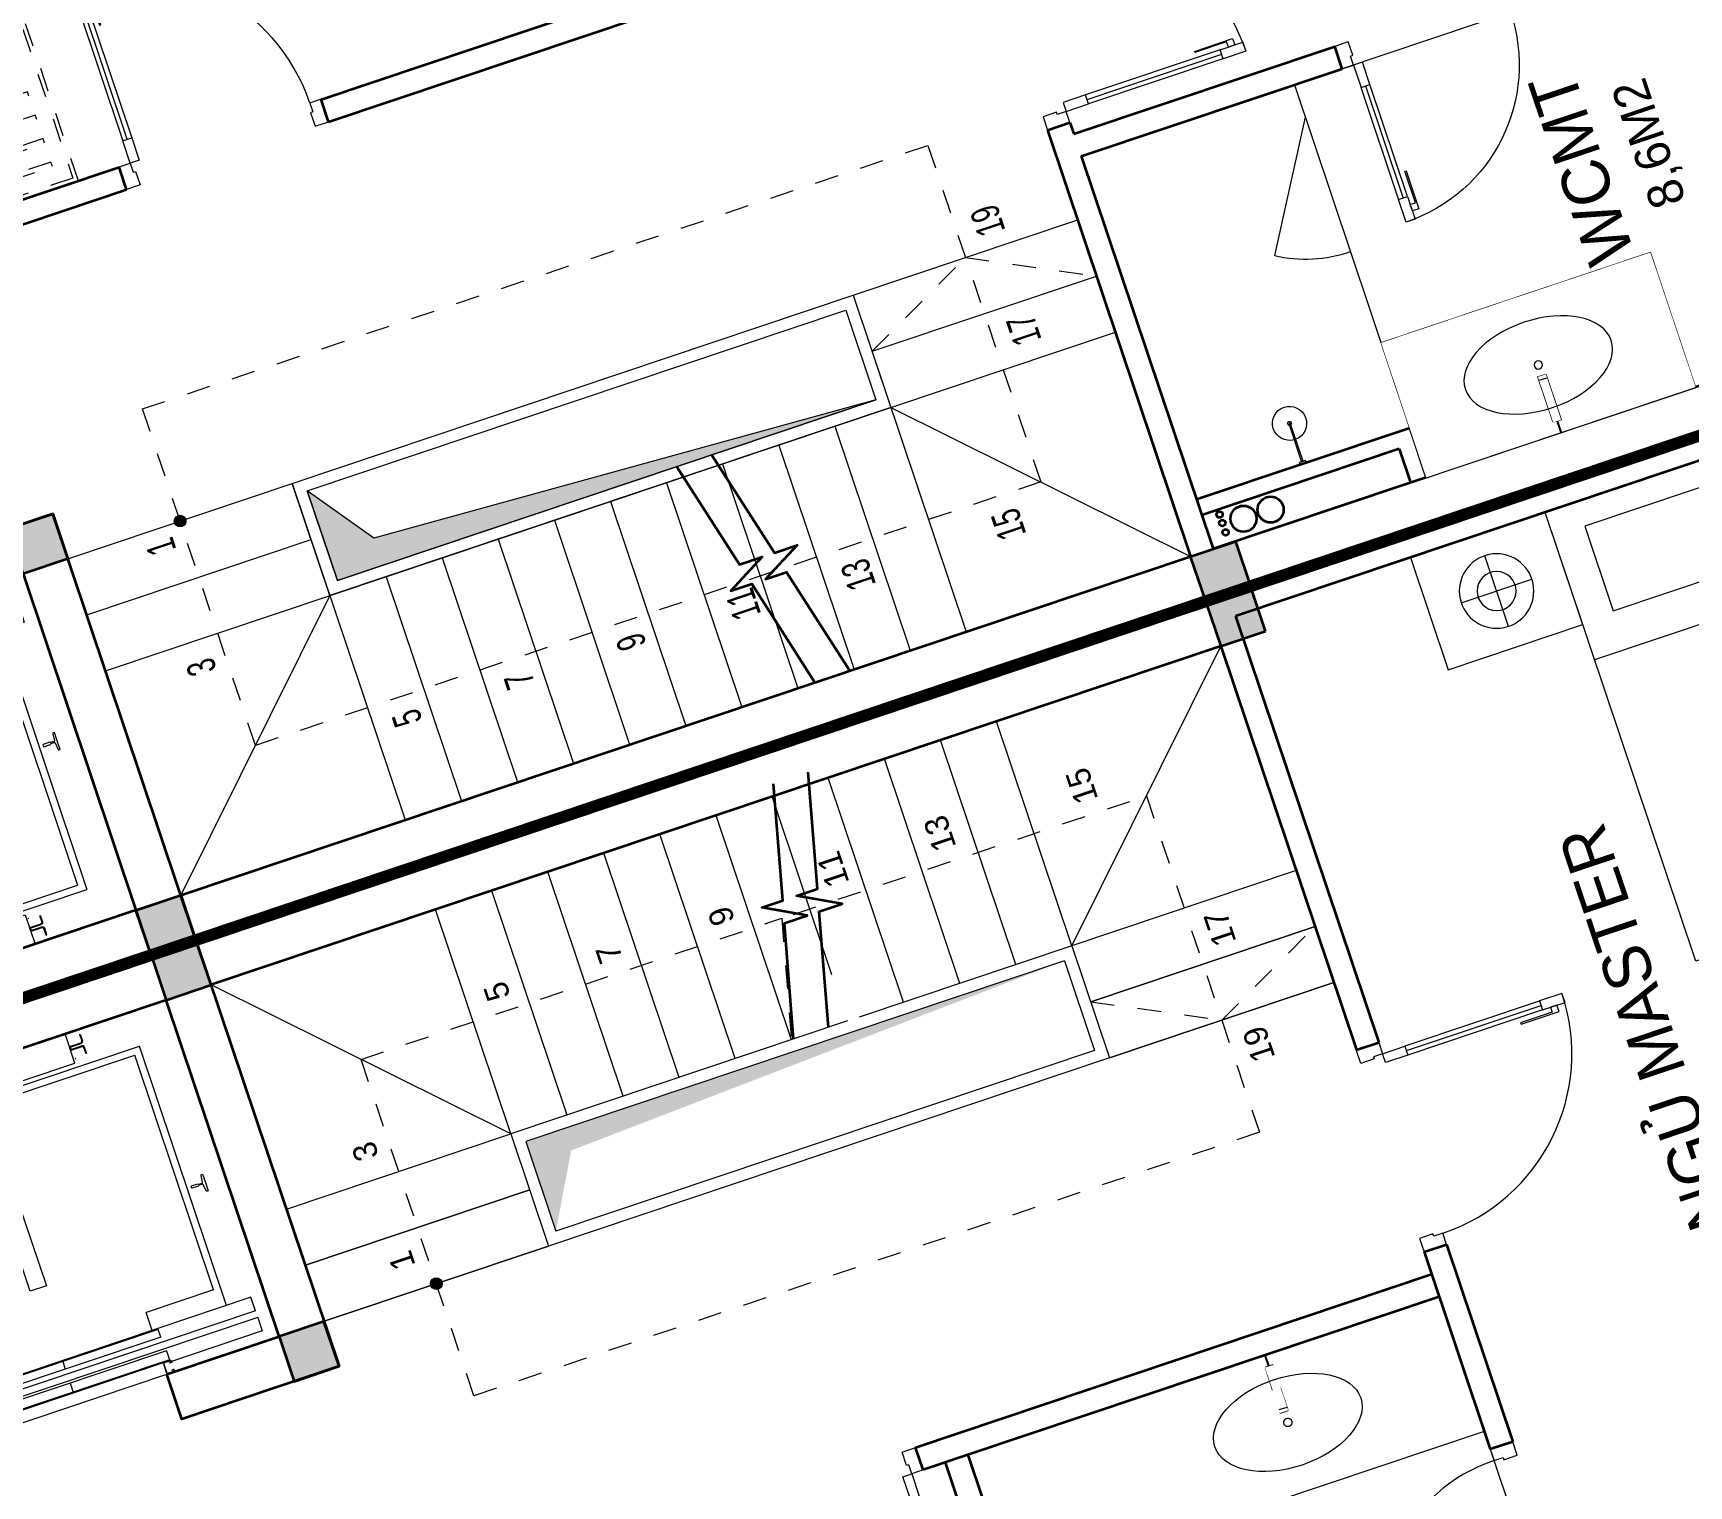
# Model space of a CAD drawing. Header units: metres. Extents: x 568332 to 569219, y 2065964 to 2066430.
# Drawn here: x 568587.38 to 568594.38, y 2066243.77 to 2066249.91 of the extents above; entities that cross this region are included whole.
import ezdxf

# ---------------------------------------------------------------- set-up
doc = ezdxf.new("R2010")
doc.units = ezdxf.units.M
for name, pattern in [('$AUDIT_BAD_LTYPE2', [0]), ('CENTER', [2, 1.25, -0.25, 0.25, -0.25]), ('HIDDEN', [0.375, 0.25, -0.125]), ('HIDDEN2', [0.1875, 0.125, -0.0625]), ('X-5M-G-MB PHONGNGU$0$HIDDEN2', [0.1875, 0.125, -0.0625])]:
    doc.linetypes.add(name, pattern=pattern)
doc.layers.get('0').update_dxf_attribs({"linetype": 'CONTINUOUS'})
doc.layers.get('DEFPOINTS').update_dxf_attribs({"linetype": 'CONTINUOUS'})
for name, color, linetype, lineweight in [('-CENTER', 143, 'CENTER', 13), ('-CONCRETE', 1, 'CONTINUOUS', 35), ('-DOOR', 137, 'CONTINUOUS', 9), ('-FURNITURE', 46, 'CONTINUOUS', 9), ('-HATCH', 8, 'CONTINUOUS', 5), ('-KH', 143, 'CONTINUOUS', 13), ('-LINE1', 7, 'CONTINUOUS', 18), ('-LINE2', 252, 'CONTINUOUS', 9), ('-TEXT', 7, 'CONTINUOUS', 15), ('-WALL', 4, 'CONTINUOUS', 35), ('TEXT25', 2, 'CONTINUOUS', 13)]:
    doc.layers.add(name, color=color, linetype=linetype, lineweight=lineweight)
doc.layers.add('-RANH GIOI LO DAT', color=12, linetype='CONTINUOUS')
doc.styles.add('SVN_AVO_thuong', font='')
doc.styles.add('T1', font='', dxfattribs={"height": 200})
doc.styles.add('vnavanth', font='', dxfattribs={"width": 0.8})
doc.styles.get('SVN_AVO_thuong').set_extended_font_data('SVN-Avo')
doc.styles.get('T1').set_extended_font_data('VNgeometric Light')
doc.styles.get('vnavanth').set_extended_font_data('.VnAvantH')

# ---------------------------------------------------------------- blocks, each defined once
blk = doc.blocks.new('X-5M-DH-2-CORE$0$A$C75E80C28')
at = {"layer": '-LINE2', "linetype": 'Continuous', "ltscale": 2}
for p, q in [((-510.0000099998433, -21.5000000000291), (-510.0000099998579, -50.60000000000582)), ((-506.8000099998899, -21.5000000000291), (-510.0000099998433, -21.5000000000291)), ((-506.8000099998899, -21.5000000000291), (-506.8000099999044, -50.60000000000582)), ((-456.2000100000296, -56.79999999998836), (-500.6000099999364, -56.80000000001746)), ((-456.2000100000441, -60), (-500.600009999951, -60.0000000000291)), ((-453.2000100000441, -63), (-453.2000100000296, -67)), ((-450.0000099998579, -63), (-450.0000099998433, -67)), ((450.0000100000616, -63), (450.0000100000761, -67)), ((453.200010000015, -63), (453.2000100000296, -67)), ((456.2000100000296, -56.79999999998836), (500.6000100000529, -56.79999999998836)), ((456.200010000015, -60), (500.6000100000383, -60)), ((506.8000100001227, -21.5), (510.0000100000761, -21.5)), ((506.8000100001227, -21.5), (506.8000100001082, -50.59999999997672)), ((510.0000100000761, -21.5), (510.0000100000616, -50.59999999997672)), ((-556.8000102631631, -112.4999999912397), (-560.0000102631166, -112.4999999912397)), ((-510.0000099998579, -108.5000000000291), (-510.0000099998433, -79.39999999999418)), ((-506.8000099999044, -108.5000000000291), (-506.8000099998899, -79.39999999999418)), ((-456.2000100000296, -70), (-500.6000099999364, -70.0000000000291)), ((-456.2000100000296, -73.19999999995343), (-500.6000099999364, -73.19999999998254)), ((456.2000100000296, -70), (500.6000100000529, -70)), ((456.2000100000296, -73.19999999995343), (500.6000100000529, -73.19999999995343)), ((456.800009736864, -112.4999999912397), (460.0000097368174, -112.4999999912397)), ((506.8000100001227, -108.5), (506.8000100001227, -79.39999999996508)), ((510.0000100000761, -108.5), (510.0000100000761, -79.39999999996508)), ((-731.0000002632733, -148.9999999649008), (730.9999997367267, -148.9999999649299)), ((-731.0000002698944, -1304.999999934109), (-731.0000002632733, -148.9999999649008)), ((-700.0000002632733, -178.9999999649008), (699.9999997367267, -178.9999999649299)), ((-700.0000002699089, -1224.999999934109), (-700.0000002632733, -178.9999999649008)), ((699.9999997300911, -1224.999999934109), (699.9999997367267, -178.9999999649299)), ((730.9999997301056, -1304.999999934109), (730.9999997367267, -148.9999999649299)), ((-700.0000002699089, -1224.999999934109), (-400.0000002699089, -1224.999999934138)), ((-400.0000002698944, -1304.999999934138), (-400.0000002699089, -1224.999999934138)), ((699.9999997300911, -1224.999999934109), (399.9999997300911, -1224.999999934109)), ((399.9999997301056, -1304.999999934109), (399.9999997300911, -1224.999999934109)), ((839.9999997301056, -1304.999999934109), (-840.0000002698944, -1304.999999934109)), ((-840.0000002698944, -1364.999999934109), (-840.0000002698944, -1304.999999934109)), ((424.9999997301056, -1308.999999934109), (-425.0000002698944, -1308.999999934109)), ((-425.0000002699089, -1342.999999934109), (-425.0000002698944, -1308.999999934109)), ((-2.6989437174052e-07, -1308.999999934109), (-2.699089236557484e-07, -1342.999999934109)), ((424.9999997300911, -1342.999999934109), (424.9999997301056, -1308.999999934109)), ((839.9999997301056, -1364.999999934109), (839.9999997301056, -1304.999999934109)), ((839.9999997301056, -1364.999999934109), (-840.0000002698944, -1364.999999934109)), ((839.9999997301056, -1394.999999934109), (-840.0000002698944, -1394.999999934109)), ((-840.0000002698944, -1394.999999934109), (-840.0000002698944, -1454.999999934109)), ((424.9999997300911, -1342.999999934109), (-425.0000002699089, -1342.999999934109)), ((839.9999997301056, -1394.999999934109), (839.9999997301056, -1454.999999934109)), ((-840.0000002698944, -1454.999999934109), (-435.0000002698944, -1454.999999934109)), ((-435.0000002698944, -1449.999999934109), (-435.0000002699089, -1459.999999934109)), ((-435.0000002698944, -1449.999999934109), (-400.0000002698944, -1449.999999934138)), ((-435.0000002699089, -1459.999999934109), (-425.0000002699089, -1459.999999934109)), ((-433.4000002698012, -1451.599999934086), (-433.4000002698012, -1458.399999934074)), ((-433.4000002698012, -1451.599999934086), (-401.6000002697547, -1451.599999934086)), ((-433.4000002698012, -1458.399999934074), (-425.0000002698944, -1458.399999934074)), ((429.9999997300911, -1405.999999934138), (-430.0000002699089, -1405.999999934109)), ((-430.0000002699089, -1405.999999934109), (-430.0000002698944, -1445.999999934109)), ((429.9999997301056, -1445.999999934138), (-430.0000002698944, -1445.999999934109)), ((-425.0000002698944, -1458.399999934074), (-425.0000002699089, -1459.999999934109)), ((-401.6000002697547, -1451.599999934086), (-401.6000002697256, -1498.399999934074)), ((399.9999997301056, -1449.999999934109), (-400.0000002698944, -1449.999999934138)), ((-400.0000002698944, -1449.999999934138), (-400.0000002698653, -1499.999999934138)), ((-2.699089236557484e-07, -1405.999999934109), (-2.6989437174052e-07, -1445.999999934109)), ((399.9999997301056, -1449.999999934109), (399.9999997301347, -1499.999999934109)), ((434.9999997301056, -1449.999999934109), (399.9999997301056, -1449.999999934109)), ((401.5999997301988, -1451.599999934086), (401.5999997302279, -1498.399999934074)), ((433.3999997302453, -1451.599999934086), (401.5999997301988, -1451.599999934086)), ((433.3999997302453, -1458.399999934074), (424.9999997301056, -1458.399999934074)), ((424.9999997301056, -1458.399999934074), (424.9999997301056, -1459.999999934109)), ((434.9999997301056, -1459.999999934109), (424.9999997301056, -1459.999999934109)), ((429.9999997300911, -1405.999999934138), (429.9999997301056, -1445.999999934138)), ((433.3999997302453, -1451.599999934086), (433.3999997302453, -1458.399999934074)), ((434.9999997301056, -1449.999999934109), (434.9999997301056, -1459.999999934109)), ((839.9999997301056, -1454.999999934109), (434.9999997301056, -1454.999999934109)), ((-435.0000002698653, -1489.999999934109), (-435.0000002698653, -1499.999999934109)), ((-435.0000002698653, -1489.999999934109), (-425.0000002698653, -1489.999999934109)), ((-435.0000002698653, -1499.999999934109), (-400.0000002698653, -1499.999999934138)), ((-433.4000002697721, -1491.599999934086), (-433.4000002697721, -1498.399999934074)), ((-433.4000002697721, -1491.599999934086), (-425.0000002698653, -1491.599999934086)), ((-433.4000002697721, -1498.399999934074), (-401.6000002697256, -1498.399999934074)), ((-425.0000002698653, -1489.999999934109), (-425.0000002698653, -1491.599999934086)), ((434.9999997301347, -1499.999999934109), (399.9999997301347, -1499.999999934109)), ((433.3999997302744, -1498.399999934074), (401.5999997302279, -1498.399999934074)), ((424.9999997301347, -1489.999999934109), (424.9999997301347, -1491.599999934086)), ((434.9999997301347, -1489.999999934109), (424.9999997301347, -1489.999999934109)), ((433.3999997302744, -1491.599999934086), (424.9999997301347, -1491.599999934086)), ((433.3999997302744, -1491.599999934086), (433.3999997302744, -1498.399999934074)), ((434.9999997301347, -1489.999999934109), (434.9999997301347, -1499.999999934109))]:
    blk.add_line(p, q, dxfattribs=at)
for points in [[(-450.0000000000146, 0), (-450, -130), (450, -130), (449.9999999999854, 0)], [(-200, -29), (200.0000000001164, -29), (200.0000000001164, -101), (-200, -101)], [(-36.0000002632587, -583.9999999649008), (35.9999997367413, -583.9999999649008), (35.99999973675585, -983.9999999649008), (-36.00000026324415, -983.9999999649008)]]:
    blk.add_lwpolyline(points, close=True, dxfattribs=at)
for points in [[(-780.0000002632587, -788.9999999649008), (-751.0000002632587, -788.9999999649299, 0.414213562373095), (-750.0000002632733, -787.9999999649008), (-750.0000002632587, -783.9999999649008), (-750.0000002632587, -779.9999999649008, 0.414213562373095), (-751.0000002632733, -778.9999999649299), (-780.0000002632733, -778.9999999649881, -0.2569775838576673), (-784.1207396915852, -781.9399999648449), (-797.9000002631656, -781.939999964874, -0.414213562373095), (-800.9000002631656, -778.939999964874), (-804.0000002632587, -749.4999999649008, 0.414213562373095), (-807.0000002632587, -746.4999999649008), (-812.0000002632587, -746.4999999649008), (-812.0000002632587, -783.9999999649008), (-812.0000002632587, -821.4999999649008), (-807.0000002632587, -821.4999999649008, 0.414213562373095), (-804.0000002632587, -818.4999999649008), (-800.9000002631656, -789.0599999648693, -0.414213562373095), (-797.9000002631656, -786.0599999648693), (-784.1207396915852, -786.0599999648402, -0.2569775838576673), (-780.0000002632587, -788.9999999647553)], [(779.9999997367413, -788.9999999649299), (750.9999997367413, -788.9999999649008, -0.414213562373095), (749.9999997367267, -787.9999999649299), (749.9999997367413, -783.9999999649299), (749.9999997367413, -779.9999999649299, -0.414213562373095), (750.9999997367267, -778.9999999649008), (779.9999997368432, -778.9999999650172, 0.2569775838576673), (784.1207391653006, -781.939999964874), (797.899999736881, -781.9399999648449, 0.414213562373095), (800.899999736881, -778.9399999648449), (803.9999997367413, -749.4999999649008, -0.414213562373095), (806.9999997367413, -746.4999999649008), (811.9999997367413, -746.4999999649008), (811.9999997367413, -783.9999999649008), (811.9999997367413, -821.4999999649008), (806.9999997367413, -821.4999999649008, -0.414213562373095), (803.9999997367413, -818.4999999649008), (800.899999736881, -789.0599999648402, 0.414213562373095), (797.899999736881, -786.0599999648402), (784.1207391653006, -786.0599999648693, 0.2569775838576672), (779.9999997368577, -788.9999999647844)]]:
    blk.add_lwpolyline(points, format="xyb", dxfattribs=at)
for centre, radius, start, end in [((-500.600009999951, -50.60000000000582), 9.400000000001475, 180, 270), ((-500.600009999951, -50.60000000000582), 6.200000000004374, 180, 270), ((-456.2000100000441, -63), 6.19999999999713, 0, 90), ((-456.2000100000441, -63), 3.000000000000045, 0, 90), ((-456.2000100000296, -67), 6.20000000000076, 270, 0), ((-456.2000100000296, -67), 2.999999999999834, 270, 0), ((456.200010000015, -63), 6.19999999999713, 90, 180), ((456.2000100000296, -67), 6.20000000000076, 180, 270), ((456.200010000015, -63), 3.000000000000045, 90, 180), ((456.2000100000296, -67), 2.999999999999834, 180, 270), ((500.6000100000383, -50.59999999997672), 6.200000000004374, 270, 0), ((500.6000100000383, -50.59999999997672), 9.400000000001475, 270, 0), ((-500.6000099999364, -79.39999999999418), 9.399999999997844, 90, 180), ((-500.6000099999364, -79.39999999999418), 6.19999999999734, 90, 180), ((500.6000100000529, -79.39999999996508), 9.399999999997844, 0, 90), ((500.6000100000529, -79.39999999996508), 6.19999999999734, 0, 90)]:
    blk.add_arc(centre, radius, start, end, dxfattribs=at)
blk = doc.blocks.new('A$C5C575821')
at = {"layer": '-CONCRETE'}
h = blk.add_hatch(color=256, dxfattribs=at)
h.dxf.hatch_style = 1
h.paths.add_polyline_path([(-0.00237559899687767, 200.0000000000146), (-0.00237559899687767, 1.455191522836685e-11), (199.9976244010031, 1.455191522836685e-11), (199.9976244010031, 200.0000000000146)])
blk.add_lwpolyline([(-0.00237559899687767, 1.455191522836685e-11), (199.9976244010031, 1.455191522836685e-11), (199.9976244010031, 200.0000000000146), (-0.00237559899687767, 200.0000000000146)], close=True, dxfattribs=at)
blk = doc.blocks.new('A$C3F71457E')
at = {"layer": '-CONCRETE'}
blk.add_lwpolyline([(-8.760252967476845e-09, -100.0000002632005), (0, 400), (-1500, 400.0000000000582), (-1500.00000001755, -1399.999999999942), (-1.754960976541042e-08, -1400), (-7.895869202911854e-08, -900.0000002632005), (199.9999999912397, -900.0000002982852), (199.9999999824504, -1600), (-1700.00000001755, -1600), (-1700, 600), (200, 600), (199.9999999912397, -100.0000002982852), (6.140908226370811e-08, -100.0000002632005)], dxfattribs=at)
at = {"layer": '-LINE1'}
blk.add_line((-7.895869202911854e-08, -900.0000002632005), (-8.760252967476845e-09, -100.0000002632005), dxfattribs=at)
at = {"layer": '-WALL'}
for p in [(-1699.997624401003, 399.9999999999854), (0.00237559899687767, 399.9999999999854), (-1699.997624401081, -1599.999999999959), (0.002375601565972829, -1600.000000021305)]:
    blk.add_blockref('A$C5C575821', p, dxfattribs=at)
at = {"color": 2, "rotation": 90}
blk.add_blockref('X-5M-DH-2-CORE$0$A$C75E80C28', (-1500.00000000876, -499.9999999999418), dxfattribs=at)
blk = doc.blocks.new('*U149')
at = {"linetype": '$AUDIT_BAD_LTYPE2'}
for p, q in [((70, 100), (70, 699.9999999999982)), ((90, 699.9999999999982), (90, 100))]:
    blk.add_line(p, q, dxfattribs=at)
for points in [[(50, 699.9999999999982), (90, 699.9999999999982), (90, 799.9999999999982), (50, 799.9999999999982), (50, 699.9999999999982)], [(50, 702.9059272893337), (50, 100)], [(50, 100), (90, 100), (90, 0), (50, 0), (50, 100)]]:
    blk.add_lwpolyline(points)
for points in [[(118.2698876160139, 594.5156181119073), (118.2698876160139, 764.1349438079906), (90, 764.1349438079906), (90, 735.8650561920058), (112.6159100928053, 735.8650561920058), (112.6159100928053, 594.5156181119073)], [(0, 0), (50, 0), (50, -40), (60, -40), (60, -99.99999999999272), (0, -99.99999999999272)], [(899.9999999999982, 1.3252863207713e-28), (849.9999999999982, 1.3252863207713e-28), (849.9999999999982, -40.00000000000001), (839.9999999999982, -40.00000000000001), (839.9999999999982, -99.99999999999272), (899.9999999999982, -99.99999999999272)]]:
    blk.add_lwpolyline(points, close=True)
at = {"linetype": '$AUDIT_BAD_LTYPE2', "ltscale": 0.3}
blk.add_arc((50, 0), 799.9999999999982, 0, 90, dxfattribs=at)
blk = doc.blocks.new('A$C8a974c9c')
for p, q in [((1750.087982669494, 2957.416116623174), (1750.087982669657, 2642.58393779996)), ((1592.671893257969, 2800.000027211493), (1907.504072081182, 2800.000027211652)), ((1342.999452652235, 2500.000027214177), (1342.999452652119, 700.000027214177)), ((1750.087982669345, 242.5839378051005), (1750.087982669549, 557.4161166283138)), ((1592.67189325784, 400.0000272168018), (1907.504072081053, 400.0000272166017))]:
    blk.add_line(p, q)
for points in [[(1999.999452652235, 3100.000027209127), (1500.176512686827, 3100.000027209127), (1500.176512686827, 2500.000027214177), (1999.999452652235, 2500.000027214177)], [(1890.999452652235, 2360.000027214177), (1514.499452652235, 2360.000027214177), (1514.499452652148, 1642.500027214177), (1890.999452652148, 1642.500027214177)], [(1890.99945265209, 840.000027214177), (1514.49945265209, 840.000027214177), (1514.499452652148, 1557.500027214177), (1890.999452652148, 1557.500027214177)], [(1999.999452652119, 100.0000272192265), (1500.17651268671, 100.0000272192265), (1500.17651268671, 700.000027214177), (1999.999452652119, 700.000027214177)]]:
    blk.add_lwpolyline(points, close=True)
blk.add_lwpolyline([(1999.999452652235, 2500.000027214177), (-0.0005473477649502456, 2500.000027214177), (-0.0005473478813655674, 700.000027214177), (1999.999452652119, 700.000027214177), (1999.999452652235, 2500.000027214177)])
for centre, radius in [((1750.087982669561, 2800.000027211581), 157.4160894116067), ((1750.087982669561, 2800.000027211581), 82.41608941160666), ((1750.087982669432, 400.0000272166926), 157.4160894116067), ((1750.087982669432, 400.0000272166926), 82.41608941160666)]:
    blk.add_circle(centre, radius)
blk = doc.blocks.new('*U18')
at = {"linetype": '$AUDIT_BAD_LTYPE2'}
for p, q in [((70, 100), (69.99999999999999, 599.9999999999982)), ((89.99999999999999, 599.9999999999982), (90, 100))]:
    blk.add_line(p, q, dxfattribs=at)
for points in [[(49.99999999999999, 599.9999999999982), (89.99999999999999, 599.9999999999982), (89.99999999999999, 699.9999999999982), (49.99999999999999, 699.9999999999982), (49.99999999999999, 599.9999999999982)], [(49.99999999999999, 602.9059272893337), (50, 100)], [(50, 100), (90, 100), (90, 0), (50, 0), (50, 100)]]:
    blk.add_lwpolyline(points)
for points in [[(118.2698876160139, 494.5156181119073), (118.2698876160139, 664.1349438079906), (89.99999999999999, 664.1349438079906), (89.99999999999999, 635.8650561920058), (112.6159100928053, 635.8650561920058), (112.6159100928053, 494.5156181119073)], [(0, 0), (50, 0), (50, -40), (60, -40), (60, -100.0001724930698), (0, -100.0001724930698)], [(799.9999999999982, 7.105427357601134e-15), (749.9999999999982, 7.105427357601134e-15), (749.9999999999982, -40), (739.9999999999982, -40), (739.9999999999982, -100.0001724930698), (799.9999999999982, -100.0001724930698)]]:
    blk.add_lwpolyline(points, close=True)
at = {"linetype": '$AUDIT_BAD_LTYPE2', "ltscale": 0.3}
blk.add_arc((50, 0), 699.9999999999982, 0, 90, dxfattribs=at)
blk = doc.blocks.new('Sink_Cicle')
blk.add_lwpolyline([(17.49999987077899, -50.00226151314564), (-17.49999987077899, -49.99773848685436), (-17.51615354442038, -252.2967581441626), (17.48384613892995, -252.3012811850058)], close=True)
blk.add_circle((0, -300), 17.5)
at = {"layer": 'DEFPOINTS'}
blk.add_line((0, -100), (0, 0), dxfattribs=at)
blk.add_wipeout([(17.499999870775355, -50.00226151314928), (-17.49999987078263, -49.99773848685436), (-17.516153544427652, -252.29675814416623), (17.48384613892631, -252.3012811850058)])
at = {"layer": '-FURNITURE', "linetype": 'Continuous'}
blk.add_ellipse((0, -300), major_axis=(-325, 0), ratio=0.5846153846153846, dxfattribs=at)
blk.add_line((-17.51421511289664, -237.2967582757119), (17.48578462866135, -237.3012813020032))
blk = doc.blocks.new('M17-T3')
at = {"layer": '-HATCH', "true_color": 0x8c8896}
h = blk.add_hatch(color=252, dxfattribs=at)
h.dxf.hatch_style = 1
edge = h.paths.add_edge_path()
edge.add_arc((203613.0261029411, -26739.62982586097), 24.62566289535607, 0, 360)
h = blk.add_hatch(color=252, dxfattribs=at)
h.dxf.hatch_style = 1
h.paths.add_polyline_path([(203663.0261029411, -27289.62982586097), (204062.7415856922, -27289.62982586097), (204062.7415856924, -29689.62982586074), (203965.2005602215, -27458.17911555224)])
at = {"layer": '-FURNITURE'}
blk.add_lwpolyline([(202212.5684081751, -28638.48878846203), (202212.5684081751, -30738.48878627225), (201612.5684081751, -30738.48878627225), (201612.5684081751, -28638.48878846203)], close=True, dxfattribs=at)
at = {"layer": '-HATCH'}
blk.add_line((201532.658006157, -30738.48878631509), (200732.658006157, -30738.48878631509), dxfattribs=at)
at = {"layer": '-KH', "linetype": 'HIDDEN2', "ltscale": 5}
blk.add_line((204612.7415856931, -28614.62731057337), (204112.7415856927, -28489.62982586097), dxfattribs=at)
for points in [[(204612.7415856931, -28666.16619189877), (204612.7415856931, -30239.62982586167), (203113.1683615656, -30239.62982586167), (203113.1683615656, -26739.62982586097), (204612.7415856931, -26739.62982586097), (204612.7415856931, -28614.62731057337)], [(203862.8838443167, -29739.62982585981), (203613.0261029411, -30239.62982585981), (203862.8838443166, -30738.9772189858)]]:
    blk.add_lwpolyline(points, dxfattribs=at)
at = {"layer": '-KH'}
blk.add_circle((203613.0261029411, -26739.62982586097), 24.62566289535607, dxfattribs=at)
at = {"layer": '-LINE1'}
for p, q in [((203613.0261029411, -27239.62982586097), (203613.0261029411, -26239.62982586097)), ((203613.0261029411, -26239.62982586097), (203613.0261029411, -27239.62982586097)), ((203862.8838443166, -27239.62982586097), (203862.8838443166, -26239.62982586097)), ((203862.8838443166, -26239.62982586097), (203862.8838443166, -27239.62982586097)), ((204112.7415856922, -26239.62982586097), (204112.7415856922, -27239.62982586097)), ((204112.7415856922, -27239.62982586097), (203613.0261029411, -27239.62982586097)), ((203613.0261029413, -29739.62982586074), (203613.0261029411, -27239.62982586097)), ((204112.7415856927, -28739.62982586074), (204112.7415856922, -27239.62982586097)), ((204062.7415856922, -27289.62982586097), (203663.0261029411, -27289.62982586097)), ((203663.0261029419, -29689.62982586074), (203663.0261029411, -27289.62982586097)), ((204062.7415856924, -29689.62982586074), (204062.7415856922, -27289.62982586097)), ((204112.7415856931, -29739.62982586074), (204112.7415856928, -28791.16870718614)), ((204062.7415856924, -29689.62982586074), (203663.0261029419, -29689.62982586074)), ((204112.7415856922, -29739.62982586074), (203613.0261029411, -29739.62982586074)), ((203613.0261029411, -29739.62982586074), (203613.0261029411, -30739.62982586074)), ((203613.0261029411, -30739.62982586074), (203613.0261029411, -29739.62982586074)), ((203862.8838443166, -29739.62982586074), (203862.8838443166, -30739.62982586074)), ((203862.8838443166, -30739.62982586074), (203862.8838443166, -29739.62982586074)), ((204112.7415856922, -30739.62982586074), (204112.7415856922, -29739.62982586074)), ((204112.7415856931, -29739.62982586074), (205112.7214637995, -30739.14139666503))]:
    blk.add_line(p, q, dxfattribs=at)
at = {"layer": '-LINE1', "lineweight": 18}
for p, q in [((204112.7415856922, -27239.62982586097), (205112.7214637995, -26239.14139683965)), ((204112.7415856922, -27239.62982586097), (205112.7709354491, -27239.62982586097)), ((204112.7415856924, -27489.62982586097), (205112.7709354493, -27489.62982586097)), ((204112.741585692, -27739.62982586097), (205112.7709354489, -27739.62982586097)), ((204112.741585692, -27989.62982586097), (205112.7709354489, -27989.62982586097)), ((204112.741585692, -28239.62982586097), (205112.7709354489, -28239.62982586097)), ((204112.741585692, -28489.62982586097), (205112.7709354489, -28489.62982586097)), ((204318.8929627546, -28739.62982586097), (205112.7709354489, -28739.62982586097)), ((204112.7415856927, -28989.62982586097), (205112.7709354496, -28989.62982586097)), ((204112.7415856922, -29239.62982586097), (205112.7709354491, -29239.62982586097)), ((204112.7415856927, -29489.62982586097), (205112.7709354496, -29489.62982586097)), ((204112.7415856922, -29739.62982586074), (205112.7709354491, -29739.62982586074))]:
    blk.add_line(p, q, dxfattribs=at)
at = {"layer": '-RANH GIOI LO DAT', "linetype": 'HIDDEN', "ltscale": 10, "const_width": 50}
blk.add_lwpolyline([(199311.2922678299, -37992.77481386682), (205312.6449374761, -37853.14986137766), (205312.6449371913, -19988.65296813799), (194312.6449370133, -19988.65296804917), (194312.6449368876, -33109.07124499034)], close=True, dxfattribs=at)
at = {"layer": '-WALL'}
for p, q in [((205312.6449371513, -35452.50040405385), (205312.6449371513, -21988.65296782555)), ((205112.7214637995, -30739.14139666503), (205112.7214637995, -26238.65296781833)), ((202212.5684813492, -28638.48878846203), (202212.5684839713, -28438.48904084742)), ((202212.5684839712, -28438.48904084742), (202312.5684537, -28438.48904515455)), ((202312.5684537, -28438.48904515455), (202312.568410503, -30738.48878996541)), ((198512.6449371511, -28538.48878846203), (202212.5684813492, -28538.48894782086)), ((202212.568410503, -30738.48878996541), (202212.5684807573, -28638.48878846203)), ((201532.6580024384, -30838.48878633116), (201532.658006157, -30738.48878631509)), ((202412.5684121377, -30738.48878584524), (201532.658006157, -30738.48878631509)), ((202412.5684121377, -30738.48878584524), (202412.5684121377, -30838.48878584524)), ((205112.7214637995, -30739.14139666503), (203312.5684121377, -30739.14139254462)), ((203312.5684121377, -30739.14139254462), (203312.5684121377, -30838.48878584524)), ((202412.5684121377, -30838.48878584524), (201532.6580024384, -30838.48878633116)), ((205212.6449371513, -30838.48878996541), (203312.5684121377, -30838.48878584524)), ((205212.6449371513, -35254.77284068907), (205212.6449371513, -30838.48878996541))]:
    blk.add_line(p, q, dxfattribs=at)
for points in [[(202212.5684807573, -28638.48878846203), (198512.644937151, -28638.48878846203), (198512.6449371515, -29039.14139563452), (198312.6449371514, -29039.14139563452), (198312.6449371514, -27989.14139563452)], [(204112.7415856928, -28499.70371027339), (204589.0780214723, -28618.78432423157), (204589.0780214723, -28720.05002745964), (204682.4289719434, -28548.39497723874), (204682.4289719434, -28642.12137691259), (205162.7709354488, -28762.20334341239)], [(204112.7415856928, -28654.73445666071), (204589.0780214723, -28773.81507061889), (204589.0780214723, -28875.08077384696), (204682.4289719434, -28703.42572362606), (204682.4289719434, -28797.15212329991), (205162.7709354488, -28917.23408979971)]]:
    blk.add_lwpolyline(points, dxfattribs=at)
at = {"layer": '-DOOR'}
for p, rotation in [((202212.5684966345, -28438.48904084742), 90.00000000000001), ((203312.5684121377, -30838.48878584524), 180)]:
    blk.add_blockref('*U149', p, dxfattribs=dict(at, rotation=rotation))
blk.add_blockref('*U18', (200732.6580061569, -30738.48878631509), dxfattribs=at)
at = {"layer": '-FURNITURE', "xscale": -1, "rotation": 180}
blk.add_blockref('A$C8a974c9c', (203212.6454847102, -31517.56712509926), dxfattribs=at)
at = {"layer": '-WALL', "rotation": 180}
blk.add_blockref('A$C3F71457E', (203612.6449371337, -25638.65296781833), dxfattribs=at)
at = {"layer": '-WALL'}
blk.add_blockref('A$C5C575821', (205112.7238394346, -30938.48879000336), dxfattribs=at)
at = {"layer": '-TEXT', "style": 'T1'}
for s, p in [('1', (203714.6156990963, -26681.9990550466)), ('3', (204200.9665393414, -26681.99905504544)), ('5', (204665.1471282317, -27424.5222899865)), ('7', (204665.1471282317, -27924.5222899865)), ('9', (204665.1471282317, -28424.52228998639)), ('11', (204665.0976565818, -28934.55129477255)), ('13', (204665.0976565818, -29410.9140284249)), ('15', (204665.0976565818, -30043.4354456562)), ('19', (203392.4373955915, -30405.4205401214)), ('17', (203908.4438224837, -30405.42054012151))]:
    blk.add_text(s, height=100, rotation=359.9999999899487, dxfattribs=at).set_placement(p)
at = {"layer": '-TEXT', "color": 2, "style": 'vnavanth'}
blk.add_text('p.ngñ MASTER', height=199.9591899200177, dxfattribs=at).set_placement((201867.0314240839, -32033.5763778554))
at = {"ltscale": 300, "rotation": 270}
blk.add_blockref('Sink_Cicle', (202212.5684081751, -29963.64886819619), dxfattribs=at)
blk = doc.blocks.new('*U250')
at = {"linetype": 'X-5M-G-MB PHONGNGU$0$HIDDEN2'}
for points in [[(0, 600.0000000004657), (0, 0), (1199.92683835766, -3.773158211537314e-10), (1199.92683835766, 600.0000000000883)], [(1179.92683835766, 579.999661372015), (1179.92683835766, 19.99966137201513), (20, 20.00000000046566), (20, 580.0000000004657)], [(1179.92683835766, 286.6991212950972), (1179.92683835766, 313.099121295004), (20, 313.0991212953813), (19.99999859370291, 286.6991212952417)], [(113.7817614636733, 319.1750910408318), (109.4317788550979, 319.1750910408318), (109.4317788550979, 280.441767644881), (113.7817614636733, 280.441767644881)], [(227.7817614636733, 319.1750910407849), (223.4317788550979, 319.1750910407849), (223.4317788550979, 280.4417676448341), (227.7817614636733, 280.4417676448341)], [(341.7817614636733, 319.175091040738), (337.4317788550979, 319.175091040738), (337.4317788550979, 280.4417676447872), (341.7817614636733, 280.4417676447872)], [(455.7817614636733, 319.1750910406911), (451.4317788550979, 319.1750910406911), (451.4317788550979, 280.4417676447403), (455.7817614636733, 280.4417676447403)], [(569.7817614636733, 319.1750910406442), (565.431778855098, 319.1750910406442), (565.431778855098, 280.4417676446934), (569.7817614636733, 280.4417676446934)], [(683.7817614636733, 319.1750910405973), (679.431778855098, 319.1750910405973), (679.431778855098, 280.4417676446465), (683.7817614636733, 280.4417676446465)], [(797.7817614636733, 319.1750910405504), (793.431778855098, 319.1750910405504), (793.431778855098, 280.4417676445996), (797.7817614636733, 280.4417676445996)], [(911.7817614636733, 319.1750910405035), (907.431778855098, 319.1750910405035), (907.431778855098, 280.4417676445527), (911.7817614636733, 280.4417676445527)], [(1025.781761463673, 319.1750910404566), (1021.431778855098, 319.1750910404566), (1021.431778855098, 280.4417676445057), (1025.781761463673, 280.4417676445057)], [(1139.781761463673, 319.1750910404097), (1135.431778855098, 319.1750910404097), (1135.431778855098, 280.4417676444588), (1139.781761463673, 280.4417676444588)]]:
    blk.add_lwpolyline(points, close=True, dxfattribs=at)
for points in [[(122.2409142897814, 313.1103512093413), (122.2409142897814, 515.2497102723445), (100.1765458012815, 515.2497102723445), (100.1765458012815, 313.1103512093413)], [(236.2409142897814, 313.1103512092944), (236.2409142897814, 515.2497102722975), (214.1765458012815, 515.2497102722975), (214.1765458012815, 313.1103512092944)], [(350.2409142897814, 313.1103512092475), (350.2409142897814, 515.2497102722507), (328.1765458012815, 515.2497102722507), (328.1765458012815, 313.1103512092475)], [(464.2409142897814, 313.1103512092006), (464.2409142897814, 515.2497102722037), (442.1765458012815, 515.2497102722037), (442.1765458012815, 313.1103512092006)], [(578.2409142897814, 313.1103512091537), (578.2409142897814, 515.2497102721569), (556.1765458012815, 515.2497102721569), (556.1765458012815, 313.1103512091537)], [(692.2409142897814, 313.1103512091068), (692.2409142897814, 515.24971027211), (670.1765458012815, 515.24971027211), (670.1765458012815, 313.1103512091068)], [(806.2409142897814, 313.1103512090599), (806.2409142897814, 515.249710272063), (784.1765458012815, 515.249710272063), (784.1765458012815, 313.1103512090599)], [(920.2409142897814, 313.110351209013), (920.2409142897814, 515.2497102720162), (898.1765458012815, 515.2497102720162), (898.1765458012815, 313.110351209013)], [(1034.240914289781, 313.1103512089661), (1034.240914289781, 515.2497102719692), (1012.176545801281, 515.2497102719692), (1012.176545801281, 313.1103512089661)], [(1148.240914289781, 313.1103512089192), (1148.240914289781, 515.2497102719224), (1126.176545801281, 515.2497102719224), (1126.176545801281, 313.1103512089192)], [(100.1765458012815, 286.7103512094345), (100.1765458012815, 92.0852110228024), (122.2409142897814, 92.0852110228024), (122.2409142897814, 286.7103512094345)], [(214.1765458012815, 286.7103512093876), (214.1765458012815, 92.08521102275549), (236.2409142897814, 92.08521102275549), (236.2409142897814, 286.7103512093876)], [(328.1765458012815, 286.7103512093407), (328.1765458012815, 92.08521102270858), (350.2409142897814, 92.08521102270858), (350.2409142897814, 286.7103512093407)], [(442.1765458012815, 286.7103512092938), (442.1765458012815, 92.08521102266168), (464.2409142897814, 92.08521102266168), (464.2409142897814, 286.7103512092938)], [(556.1765458012815, 286.7103512092469), (556.1765458012815, 92.08521102261477), (578.2409142897814, 92.08521102261477), (578.2409142897814, 286.7103512092469)], [(670.1765458012815, 286.7103512092), (670.1765458012815, 92.08521102256786), (692.2409142897814, 92.08521102256786), (692.2409142897814, 286.7103512092)], [(784.1765458012815, 286.7103512091531), (784.1765458012815, 92.08521102252095), (806.2409142897814, 92.08521102252095), (806.2409142897814, 286.7103512091531)], [(898.1765458012815, 286.7103512091062), (898.1765458012815, 92.08521102247404), (920.2409142897814, 92.08521102247404), (920.2409142897814, 286.7103512091062)], [(1012.176545801281, 286.7103512090592), (1012.176545801281, 92.08521102242715), (1034.240914289781, 92.08521102242715), (1034.240914289781, 286.7103512090592)], [(1126.176545801281, 286.7103512090123), (1126.176545801281, 92.08521102238024), (1148.240914289781, 92.08521102238024), (1148.240914289781, 286.7103512090123)]]:
    blk.add_lwpolyline(points, dxfattribs=at)
blk = doc.blocks.new('shower')
for points in [[(180919.3447017173, -32316.45425928477), (180912.3337561736, -32316.45425928477), (180912.3337561736, -32146.62790954509), (180919.3447017173, -32146.62790954509)], [(180929.3839969719, -32326.62790954066), (180902.2944609144, -32326.62790954066), (180902.2944609144, -32316.45425928477), (180929.3839969719, -32316.45425928477)]]:
    blk.add_lwpolyline(points, close=True)
for radius, start, end in [(72, 272.7906698559544, 267.2093301440456), (8.346062492523743, 294.8355446212717, 245.1644553787283)]:
    blk.add_arc((180915.8392289462, -32146.62790954416), radius, start, end)
blk = doc.blocks.new('*U183')
at = {"ltscale": 300}
blk.add_lwpolyline([(0, 0), (1200.000000000011, 0), (1200.000000000011, -600), (0, -600)], close=True, dxfattribs=at)
blk.add_wipeout([(0, 7.275957614183426e-12), (1200.000000000001, 7.275957614183426e-12), (1200.000000000001, -600), (0, -600)], dxfattribs=at)
blk.add_blockref('Sink_Cicle', (600.0000000000055, 0), dxfattribs=at)
blk = doc.blocks.new('M16-T3')
at = {"layer": '-HATCH', "true_color": 0x8c8896}
h = blk.add_hatch(color=252, dxfattribs=at)
h.dxf.hatch_style = 1
edge = h.paths.add_edge_path()
edge.add_arc((196736.3422502656, 39823.40892855286), 24.62566289535607, 0, 360)
h = blk.add_hatch(color=252, dxfattribs=at)
h.dxf.hatch_style = 1
h.paths.add_polyline_path([(196686.3422502656, 39273.40892855286), (196286.3422502657, 39273.40892855286), (196286.3422502657, 36873.40892855286), (196407.6353598847, 39070.78423787163)])
at = {"layer": '-CONCRETE'}
for centre, radius in [((195316.3170123719, 35560.86471634706, 5.66516857499076e-09), 55), ((195285.4902543979, 35651.36152444476, 5.66516857499076e-09), 13), ((195327.239672414, 35651.36152444476, 5.66516857499076e-09), 13), ((195365.5096593636, 35651.36152444476, 5.66516857499076e-09), 13), ((195316.3170123719, 35440.02226614182, 5.66516857499076e-09), 55)]:
    blk.add_circle(centre, radius, dxfattribs=at)
at = {"layer": '-FURNITURE'}
blk.add_line((196986.3422502656, 34773.40892855286), (195236.3422502656, 34773.40892855286), dxfattribs=at)
blk.add_lwpolyline([(196842.5685658898, 34773.40892855286), (196328.9279452859, 35083.52715256692)], dxfattribs=at)
blk.add_arc((196842.5685658898, 34773.40892855286), 600, 148.8778907115866, 180, dxfattribs=at)
at = {"layer": '-HATCH'}
blk.add_lwpolyline([(196686.3422502656, 39273.40892855286), (196286.3422502657, 39273.40892855286), (196286.3422502657, 36873.40892855286), (196407.6353598847, 39070.78423787163), (196686.3422502656, 39273.40892855286)], dxfattribs=at)
at = {"layer": '-KH', "linetype": 'HIDDEN2', "ltscale": 5}
blk.add_lwpolyline([(197236.3422502656, 36323.40892855286), (195736.3422502657, 36323.40892855286), (195736.3422502657, 39823.40892855286), (197236.3422502656, 39823.40892855286)], close=True, dxfattribs=at)
blk.add_lwpolyline([(196486.3422502657, 36823.40892855286), (196736.3422502657, 36323.40892855286), (196486.3422502657, 35823.40892855286)], dxfattribs=at)
at = {"layer": '-KH'}
blk.add_circle((196736.3422502656, 39823.40892855286), 24.62566289535607, dxfattribs=at)
at = {"layer": '-LINE1'}
for p, q in [((196236.3422502657, 39323.40892855286), (195236.3422502656, 40323.40892855286)), ((196236.3422502656, 40323.40892855286), (196236.3422502656, 35823.40892855286)), ((196486.3422502656, 40323.40892855286), (196486.3422502656, 39323.40892855286)), ((196736.3422502656, 40323.40892855286), (196736.3422502656, 39323.40892855286)), ((196736.3422502656, 39323.40892855286), (195236.3422502656, 39323.40892855286)), ((196236.3422502656, 39073.40892855286), (195236.3422502656, 39073.40892855286)), ((196236.3422502656, 38823.40892855286), (195236.3422502656, 38823.40892855286)), ((196236.3422502656, 38573.40892855286), (195236.3422502656, 38573.40892855286)), ((196236.3422502656, 38323.40892855286), (195236.3422502656, 38323.40892855286)), ((196236.3422502656, 38073.40892855286), (195236.3422502656, 38073.40892855286)), ((196236.3422502656, 37823.40892855286), (195236.3422502656, 37823.40892855286)), ((196236.3422502656, 37573.40892855286), (195236.3422502656, 37573.40892855286)), ((196236.3422502656, 37323.40892855286), (195236.3422502656, 37323.40892855286)), ((196236.3422502656, 37073.40892855286), (195236.3422502656, 37073.40892855286)), ((196736.3422502656, 36823.40892855286), (195236.3422502656, 36823.40892855286)), ((196236.3422502657, 36823.40892855286), (195236.3422502656, 35823.40892855286)), ((196486.3422502656, 36823.40892855286), (196486.3422502656, 35823.40892855286)), ((196736.3422502656, 36823.40892855286), (196736.3422502656, 35823.40892855286))]:
    blk.add_line(p, q, dxfattribs=at)
for points in [[(196736.3422502656, 36823.40892855286), (196236.3422502657, 36823.40892855286), (196236.3422502657, 39323.40892855286), (196736.3422502656, 39323.40892855286)], [(196686.3422502656, 36873.40892855286), (196286.3422502657, 36873.40892855286), (196286.3422502657, 39273.40892855286), (196686.3422502656, 39273.40892855286)]]:
    blk.add_lwpolyline(points, close=True, dxfattribs=at)
at = {"layer": '-LINE2'}
blk.add_line((196986.3422502656, 33760.45728659559), (196986.3422502656, 34560.45728659559), dxfattribs=at)
at = {"layer": '-RANH GIOI LO DAT', "linetype": 'HIDDEN', "ltscale": 10, "const_width": 50}
blk.add_lwpolyline([(204036.3446252802, 28918.3209899721), (204036.3446250929, 46573.4276598905), (195036.3446258684, 46573.42766000016), (195036.3446263599, 28708.93076681381)], close=True, dxfattribs=at)
at = {"layer": '-WALL'}
for p, q in [((195036.3422502656, 44573.42766004729), (195036.3422502656, 31109.6689367499)), ((198136.4763799448, 40523.40892855286), (198136.4763799448, 39591.96297697419)), ((195236.3422502656, 40323.40892855286), (195236.3422502656, 35823.40892855286)), ((198236.4763799448, 40323.40892855286), (198236.4763799447, 39591.96297697419)), ((198136.4763799448, 39591.96297697419), (198236.4763799448, 39591.96297697419)), ((198136.4763799447, 38691.96297697419), (198236.4763799447, 38691.96297697419)), ((198136.4763799447, 38691.96297697419), (198136.4763799448, 35823.40892855286)), ((198236.4763799447, 38691.96297697419), (198236.4763799447, 36423.40892855286)), ((197136.4763799448, 35823.40892855286), (195236.3422502656, 35823.40892855286)), ((197136.4763799448, 35823.40892855286), (197136.4763799448, 35723.40892855286)), ((196986.3422502656, 35723.40892855286), (195236.3422502656, 35723.40892855286)), ((195236.3422502656, 31314.37617422045), (195236.3422502656, 35723.40892855286)), ((195386.4558875856, 34843.40892855379), (195386.4558875799, 35723.40892855565)), ((195456.4558875856, 34773.40892855379), (195456.4558875799, 35723.40892855565)), ((196986.3422502656, 35723.40892855286), (196986.3422502656, 34560.45728659559)), ((197086.3422502656, 35723.40892855286), (197086.3422502656, 34560.45728659559)), ((197136.4763799448, 35723.40892855286), (197086.3422502656, 35723.40892855286)), ((195386.4558875856, 34843.40892855379), (195236.4558875856, 34843.40892855379)), ((195456.4558875856, 34773.40892855379), (195236.4558875856, 34773.40892855379)), ((196986.3422502656, 34560.45728659559), (197086.3422502656, 34560.45728659559))]:
    blk.add_line(p, q, dxfattribs=at)
for points in [[(196286.3716000215, 37760.07537112663), (195810.0351642421, 37640.99475716868), (195810.0351642421, 37539.72905394038), (195716.684213771, 37711.38410416128), (195716.684213771, 37617.65770448766), (195236.3422502656, 37497.57573798786)], [(196286.3716000215, 37605.04462473931), (195810.0351642421, 37485.96401078136), (195810.0351642421, 37384.69830755306), (195716.684213771, 37556.35335777396), (195716.684213771, 37462.62695810034), (195236.3422502656, 37342.54499160055)]]:
    blk.add_lwpolyline(points, dxfattribs=at)
at = {"layer": '-DOOR', "rotation": 270}
blk.add_blockref('*U149', (198237.0477443841, 39591.96297697419), dxfattribs=at)
at = {"layer": '-DOOR', "xscale": -1}
for name, p, rotation in [('*U149', (197136.4763799448, 35723.40892855286), 180), ('*U18', (196986.3422502656, 34560.45728659559), 90)]:
    blk.add_blockref(name, p, dxfattribs=dict(at, rotation=rotation))
at = {"layer": '-FURNITURE', "extrusion": (0, 0, -1), "xscale": -0.916666666665974, "yscale": 0.916666666665974, "zscale": -0.916666666665974}
blk.add_blockref('*U250', (-198236.4763799448, 39773.40892855286), dxfattribs=at)
at = {"layer": '-FURNITURE', "xscale": -1, "rotation": 270}
blk.add_blockref('shower', (227783.0837971237, -145667.4303003892), dxfattribs=at)
at = {"layer": '-WALL', "xscale": -1, "rotation": 180}
blk.add_blockref('A$C3F71457E', (196736.4763799593, 40923.40892855286), dxfattribs=at)
at = {"layer": '-WALL', "xscale": -1}
for p in [(195236.3422502657, 40323.40892855286), (195236.3422502657, 35623.40892855286)]:
    blk.add_blockref('A$C5C575821', p, dxfattribs=at)
at = {"layer": 'DEFPOINTS', "style": 'T1', "width": 0.7}
for s, p in [('3', (196091.3376801475, 39875.44735931953)), ('1', (196627.3376801475, 39875.44735932582)), ('5', (195610.9969139192, 39120.0551159696)), ('7', (195610.9969139193, 38620.0551159696)), ('9', (195614.9969139192, 38120.0551159703)), ('11', (195582.9969139192, 37620.0551159646)), ('13', (195546.9969139192, 37120.05511595831)), ('15', (195546.9969139193, 36450.13218356609)), ('17', (196305.4862263216, 36127.43239656706)), ('19', (196791.9459908018, 36125.44253810156))]:
    blk.add_text(s, height=120, rotation=1.005123984043621e-08, dxfattribs=at).set_placement(p)
at = {"layer": 'TEXT25'}
for s, height, style, p in [('WCMT', 200, 'SVN_AVO_thuong', (195850.6566460089, 33637.15307400712)), ('8,6M2', 150, 'T1', (195995.5341578375, 33359.51088848278))]:
    blk.add_text(s, height=height, rotation=1.005123984043621e-08, dxfattribs=dict(at, style=style)).set_placement(p)
at = {"layer": '-FURNITURE', "extrusion": (0, 0, -1), "zscale": -1, "rotation": 270}
blk.add_blockref('*U183', (-195236.3422502656, 34773.40892855286), dxfattribs=at)

msp = doc.modelspace()

# ---------------------------------------------------------------- block references
at = {"layer": '-CENTER', "xscale": 0.001, "yscale": 0.001, "zscale": 0.001, "rotation": 108.5514997306934}
msp.add_blockref('M17-T3', (568628.5186817539, 2066043.086245352), dxfattribs=at)

# ---------------------------------------------------------------- next in the draw order: block references
at = {"layer": '-CENTER', "xscale": 0.001, "yscale": 0.001, "zscale": 0.001, "rotation": 108.5514997314972}
msp.add_blockref('M16-T3', (568688.3525919016, 2066074.005755737), dxfattribs=at)

doc.saveas('drawing.dxf')
